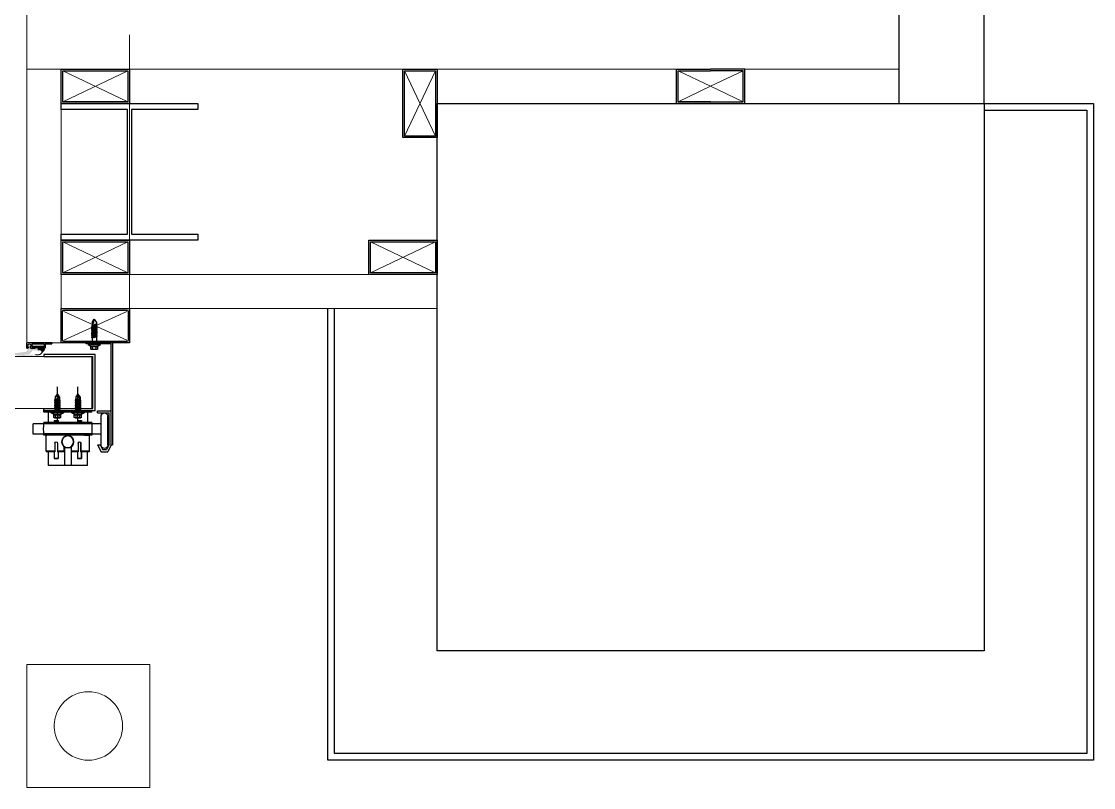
# Model space of a CAD drawing. Header units: millimetres. Extents: x 8456 to 190005487, y 619 to 455456909.
# Drawn here: x 209829.3 to 210070.8, y 158299.9 to 158472.3 of the extents above; entities that cross this region are included whole.
import ezdxf

# ---------------------------------------------------------------- set-up
doc = ezdxf.new("R2010")
doc.units = ezdxf.units.MM
doc.header["$LTSCALE"] = 400
doc.header["$MEASUREMENT"] = 0
for name, pattern in [('지하2층평면도$0$XR-평면도$0$CEN', [62, 60, -1, 0, -1]), ('지하2층평면도$0$XR-평면도$0$HID', [2, 1.1, -0.9]), ('지하2층평면도$0$XR-평면도$0$HIDDEN', [0.375, 0.25, -0.125])]:
    doc.linetypes.add(name, pattern=pattern)
doc.layers.get('0').update_dxf_attribs({"linetype": 'CONTINUOUS'})
for name, color, linetype in [('COL', 2, 'CONTINUOUS'), ('석고보드', 4, 'CONTINUOUS'), ('저온단열', 160, 'CONTINUOUS'), ('판넬', 4, 'CONTINUOUS')]:
    doc.layers.add(name, color=color, linetype=linetype)
for name, color, linetype, lineweight in [('지하2층평면도$0$0DOOR', 4, 'CONTINUOUS', 25), ('지하2층평면도$0$0FURN1', 8, '지하2층평면도$0$XR-평면도$0$HID', 18), ('지하2층평면도$0$0LINE', 1, '지하2층평면도$0$XR-평면도$0$CEN', 15), ('지하2층평면도$0$0OPEN', 1, '지하2층평면도$0$XR-평면도$0$HID', 15), ('지하2층평면도$0$0PANL', 6, 'CONTINUOUS', 20), ('지하2층평면도$0$0STL', 3, 'CONTINUOUS', 25)]:
    doc.layers.add(name, color=color, linetype=linetype, lineweight=lineweight)

# ---------------------------------------------------------------- blocks, each defined once
blk = doc.blocks.new('지하2층평면도$0$XR-평면도$0$$0$A$C3B9B04BD')
at = {"layer": '지하2층평면도$0$0OPEN', "color": 8}
for p, q in [((47.7001354182139, -47.70029965322463), (2.300135418074205, 47.69970034714788)), ((47.7001354182139, 47.69970034714788), (2.300135418074205, -47.70029965322463))]:
    blk.add_line(p, q, dxfattribs=at)
at = {"layer": '지하2층평면도$0$0STL', "color": 8}
for points in [[(0.0001354180276394, -50.00029965303839), (50.00013541802764, -50.00029965303839), (50.00013541802764, 49.99970034696161), (0.0001354180276394, 49.99970034696161)], [(2.300135418074205, -47.70029965322463), (47.7001354182139, -47.70029965322463), (47.7001354182139, 47.69970034714788), (2.300135418074205, 47.69970034714788)]]:
    blk.add_lwpolyline(points, close=True, dxfattribs=at)
blk = doc.blocks.new('지하2층평면도$0$XR-평면도$0$COLDSEAL')
at = {"layer": '지하2층평면도$0$0DOOR'}
for points in [[(33005188.56201524, -18005057.98407669), (33005172.61609245, -18005057.98407669), (33005172.61609245, -18005059.65874009), (33005177.26555991, -18005059.65874009), (33005177.26555991, -18005062.15874009), (33005184.59796637, -18005062.15874009), (33005184.59796637, -18005059.65874009), (33005188.56201524, -18005059.65874009)], [(33005170.59796636, -18005063.92632336, 0.1973989900439859), (33005171.46432582, -18005066.03525153), (33005176.58904067, -18005071.2200176, 0.18871048504162), (33005178.58726319, -18005072.10803152), (33005184.76863688, -18005072.38733934), (33005184.83042865, -18005071.01982291), (33005179.31049269, -18005070.68959318, -0.1887104850488804), (33005177.32544679, -18005069.77250284), (33005175.95840041, -18005068.34844353, -0.6158181507841487), (33005177.56607132, -18005065.15874009), (33005181.36585476, -18005065.15874009), (33005181.36585476, -18005062.15874009), (33005176.59796637, -18005062.15874009), (33005170.59796636, -18005062.15874009)], [(33005211.74547031, -18005072.63001315), (33005179.31049269, -18005070.68959318, -0.1834296046542663), (33005177.36831154, -18005069.81625242, 0.1834296046567119), (33005179.31049269, -18005070.68959318), (33005184.83042865, -18005071.01982291), (33005184.76863688, -18005072.38733934), (33005211.57840074, -18005073.59874915, 0.9844062709733056), (33005211.74435977, -18005072.6298036, -0.0005747496872994)], [(33005181.36585476, -18005065.15874009), (33005181.36585476, -18005062.15874009), (33005184.59796637, -18005062.15874009), (33005190.59796636, -18005062.15874009), (33005193.18075691, -18005065.90275074, 0.2217976172157509), (33005198.28667285, -18005068.89706347), (33005226.13004923, -18005071.51816056, -0.8905188936038818), (33005226.02015, -18005072.46379541, -0.0902165496781028), (33005225.85138774, -18005072.43309414), (33005197.94854051, -18005071.50239923, -0.221797617215821), (33005190.40901439, -18005067.67380012), (33005188.82703538, -18005065.65384183, 0.2664317490208001), (33005187.96385651, -18005065.15874009)]]:
    blk.add_hatch(color=8, dxfattribs=at).paths.add_polyline_path(points)
h = blk.add_hatch(color=8, dxfattribs=at)
edge = h.paths.add_edge_path()
edge.add_line((33005235.44646134, -18005071.6433063), (33005235.2895387, -18005073.24712178))
edge.add_line((33005235.28953869, -18005073.24712178), (33005197.13824443, -18005068.92229123))
edge.add_arc((33005197.250883, -18005067.9286552), 1, 226.9146507920779, 263.5325597314001, ccw=False)
edge.add_line((33005196.56779596, -18005068.65899217), (33005193.76310799, -18005066.03575645))
edge.add_arc((33005194.44619503, -18005065.30541949), 1, 190.8667002348067, 226.9146506787615, ccw=False)
edge.add_line((33005193.46412658, -18005065.49394419), (33005192.37041232, -18005059.79653567))
edge.add_arc((33005191.38834388, -18005059.98506038), 1, 10.8667003770685, 49.21638255072638)
edge.add_arc((33005193.34795627, -18005057.7135148), 2, 311.4859121967348, 229.2163827009161, ccw=False)
edge.add_line((33005194.67282803, -18005059.21175204), (33005194.92849108, -18005061.38267241))
edge.add_line((33005194.92849108, -18005061.38267241), (33005196.01231755, -18005064.77534471))
edge.add_arc((33005196.96489062, -18005064.47103476), 1, 197.7166533970185, 223.7852291113293)
edge.add_line((33005196.24295198, -18005065.16299184), (33005198.02671857, -18005067.02404661))
edge.add_arc((33005198.74865722, -18005066.33208953), 1, 223.7852290067356, 263.3102255055136)
edge.add_line((33005198.63216372, -18005067.32528098), (33005235.44646134, -18005071.6433063))
at = {"layer": '지하2층평면도$0$0DOOR', "color": 8}
for p, q in [((33005160.37758246, -18005054.0796131), (33005196.87758264, -18005054.07961311)), ((33005160.37758246, -18005054.0796131), (33005160.37758246, -18005055.57961313)), ((33005170.37758247, -18005055.57961314), (33005160.37758246, -18005055.57961314)), ((33005170.37758247, -18005055.57961314), (33005170.37758247, -18005061.57961326)), ((33005189.87758251, -18005055.57961314), (33005171.87758251, -18005055.57961314)), ((33005171.87758251, -18005055.57961314), (33005171.87758251, -18005060.57961323)), ((33005176.8775826, -18005060.57961323), (33005171.87758251, -18005060.57961323)), ((33005174.93394134, -18005054.07961311), (33005196.87758264, -18005054.07961311)), ((33005176.8775826, -18005062.07961326), (33005176.8775826, -18005060.57961323)), ((33005184.87758239, -18005062.07961326), (33005184.87758239, -18005060.57961323)), ((33005189.87758251, -18005060.57961323), (33005184.87758239, -18005060.57961323)), ((33005189.87758251, -18005055.57961314), (33005189.87758251, -18005060.57961323)), ((33005189.87758251, -18005055.57961314), (33005189.87758251, -18005060.57961323)), ((33005191.77758254, -18005062.07961326), (33005191.77758254, -18005059.36320826)), ((33005194.8775826, -18005060.48225764), (33005194.8775826, -18005059.36320826)), ((33005194.8775826, -18005060.48225764), (33005194.8775826, -18005059.36320826)), ((33005195.2775826, -18005060.48225764), (33005194.8775826, -18005060.48225764)), ((33005195.2775826, -18005060.48225764), (33005194.8775826, -18005060.48225764)), ((33005195.2775826, -18005060.48225764), (33005195.2775826, -18005061.57961326)), ((33005196.87758264, -18005062.07961326), (33005196.87758264, -18005054.07961311)), ((33005176.8775826, -18005062.07961326), (33005170.87758247, -18005062.07961326)), ((33005191.77758254, -18005062.07961326), (33005184.87758239, -18005062.07961326)), ((33005196.87758264, -18005062.07961326), (33005195.77758262, -18005062.07961326))]:
    blk.add_line(p, q, dxfattribs=at)
for centre, radius, start, end in [((33005170.87758247, -18005061.57961326), 0.5000000100000002, 180, 270), ((33005193.32758256, -18005057.73225759), 2.250000045000001, 313.5422193150548, 226.4577806849452), ((33005195.77758261, -18005061.57961326), 0.5000000100000002, 180, 270), ((33005195.77758261, -18005061.57961326), 0.5000000100000002, 180, 270)]:
    blk.add_arc(centre, radius, start, end, dxfattribs=at)
blk = doc.blocks.new('지하2층평면도$0$XR-평면도$0$OHD-2(평)')
at = {"layer": '지하2층평면도$0$0DOOR', "color": 8}
for p, q in [((-202.6500000166707, 26.17382368445396), (-194.3500000122003, 22.756397806108)), ((-202.6500000166707, 26.17382368445396), (-194.3500000122003, 22.756397806108)), ((-202.6500000166707, 24.34082368016243), (-194.3500000122003, 20.92339780926705)), ((-202.6500000166707, 24.34082368016243), (-194.3500000122003, 20.92339780926705)), ((-202.6500000166707, 22.50782368332147), (-194.3500000122003, 19.09039780497551)), ((-202.6500000166707, 22.50782368332147), (-194.3500000122003, 19.09039780497551)), ((-202.6500000166707, 20.67482368648052), (-194.3500000122003, 17.25739780813455)), ((-202.6500000166707, 20.67482368648052), (-194.3500000122003, 17.25739780813455)), ((-202.6500000166707, 18.84182368218899), (-194.3500000122003, 15.42439780384302)), ((-202.6500000166707, 18.84182368218899), (-194.3500000122003, 15.42439780384302)), ((-202.6500000166707, 17.00882368534803), (-194.3500000122003, 13.59139780700207)), ((-202.6500000166707, 17.00882368534803), (-194.3500000122003, 13.59139780700207)), ((-201.6500000166707, 29.6459441408515), (-201.6500000166707, 26.17382368445396)), ((-201.6500000166707, 25.36972347646952), (-201.6500000166707, 24.34082368016243)), ((-201.6500000166707, 23.53672347962856), (-201.6500000166707, 22.50782368332147)), ((-201.6500000166707, 21.70372347533703), (-201.6500000166707, 20.67482368648052)), ((-201.6500000166707, 19.87072347849607), (-201.6500000166707, 18.84182368218899)), ((-201.6500000166707, 18.03772347420454), (-201.6500000166707, 17.00882368534803)), ((-201.6500000166707, 16.20472347736358), (-201.6500000166707, 15.1758236810565)), ((-197.3581659975461, 25.82797422260046), (-194.3500000122003, 24.58939780294895)), ((-197.3581659975461, 25.82797422260046), (-194.3500000122003, 24.58939780294895)), ((-195.3500000122003, 29.6459441408515), (-195.3500000122003, 25.3934980109334)), ((-195.3500000122003, 24.58939780294895), (-195.3500000122003, 23.56049801409245)), ((-195.3500000122003, 22.756397806108), (-195.3500000122003, 21.72749800980091)), ((-195.3500000122003, 20.92339780926705), (-195.3500000122003, 19.89449801295996)), ((-195.3500000122003, 19.09039780497551), (-195.3500000122003, 18.061498016119)), ((-195.3500000122003, 17.25739780813455), (-195.3500000122003, 16.22849801182747)), ((-202.6500000166707, 15.1758236810565), (-194.3500000122003, 11.75839780271053)), ((-202.6500000166707, 15.1758236810565), (-194.3500000122003, 11.75839780271053)), ((-202.6500000166707, 13.34282368421554), (-194.3500000122003, 9.925397805869581)), ((-202.6500000166707, 13.34282368421554), (-194.3500000122003, 9.925397805869581)), ((-202.6500000166707, 11.50982367992401), (-194.3500000122003, 8.092397809028625)), ((-202.6500000166707, 11.50982367992401), (-194.3500000122003, 8.092397809028625)), ((-202.6500000166707, 9.676823683083056), (-196.7453986736946, 7.276944138109683)), ((-201.6500000166707, 14.37172348052263), (-201.6500000166707, 13.34282368421554)), ((-201.6500000166707, 12.5387234762311), (-201.6500000166707, 11.50982367992401)), ((-201.6500000166707, 10.70572347939014), (-201.6500000166707, 9.676823683083056)), ((-201.6500000166707, 8.87272347509861), (-201.6500000185333, -0.0008111465722322)), ((-195.3500000122003, 15.42439780384302), (-195.3500000122003, 14.39549801498651)), ((-195.3500000122003, 13.59139780700207), (-195.3500000122003, 12.56249801069498)), ((-195.3500000122003, 11.75839780271053), (-195.3500000122003, 10.72949801385402)), ((-195.3500000122003, 9.925397805869581), (-195.3500000122003, 8.896498009562492)), ((-195.3500000122003, 8.092397809028625), (-195.3500000122003, -0.0008111465722322)), ((-203.7500000107102, -5.40081114321947), (-193.2500000107102, -5.40081114321947)), ((-203.7500000107102, -9.100811146199703), (-203.7500000107102, -5.40081114321947)), ((-202.5703194099478, -9.600811146199703), (-194.4296806189231, -9.600811146199703)), ((-201.2135462793521, -9.100811146199703), (-201.2135462793521, -5.40081114321947)), ((-195.7864537495188, -9.100811146199703), (-195.7864537495188, -5.40081114321947)), ((-193.2500000107102, -9.100811146199703), (-193.2500000107102, -5.40081114321947)), ((-195.3999999994412, -96.00081116519868), (-195.3999999994412, -20.00081119500101)), ((-174.549829733558, -114.5008111651987), (-174.549829733558, -64.14789650402963)), ((-144.549829733558, -114.5008111651987), (-144.549829733558, -64.14789650402963)), ((-170.3998297350481, -82.60393162630498), (-178.6998297357931, -86.02135749720037)), ((-170.3998297350481, -82.60393162630498), (-178.6998297357931, -86.02135749720037)), ((-175.6916637504473, -82.94978108070791), (-178.6998297357931, -84.18835750035942)), ((-175.6916637504473, -82.94978108070791), (-178.6998297357931, -84.18835750035942)), ((-170.3998297350481, -84.43693162314594), (-178.6998297357931, -87.8543575014919)), ((-170.3998297350481, -84.43693162314594), (-178.6998297357931, -87.8543575014919)), ((-170.3998297350481, -86.26993162743747), (-178.6998297357931, -89.68735749833284)), ((-170.3998297350481, -86.26993162743747), (-178.6998297357931, -89.68735749833284)), ((-170.3998297350481, -88.10293162427843), (-178.6998297357931, -91.52035750262439)), ((-170.3998297350481, -88.10293162427843), (-178.6998297357931, -91.52035750262439)), ((-170.3998297350481, -89.93593162111937), (-178.6998297357931, -93.35335749946535)), ((-170.3998297350481, -89.93593162111937), (-178.6998297357931, -93.35335749946535)), ((-170.3998297350481, -91.76893162541091), (-178.6998297357931, -95.18635750375687)), ((-170.3998297350481, -91.76893162541091), (-178.6998297357931, -95.18635750375687)), ((-170.3998297350481, -93.60193162411451), (-178.6998297357931, -97.01935750059783)), ((-170.3998297350481, -93.60193162411451), (-178.6998297357931, -97.01935750059783)), ((-177.6998297357931, -79.13181116990745), (-177.6998297357931, -83.38425729237497)), ((-177.6998297357931, -84.18835750035942), (-177.6998297357931, -85.2172572966665)), ((-177.6998297357931, -86.02135749720037), (-177.6998297357931, -87.05025729350746)), ((-177.6998297357931, -87.8543575014919), (-177.6998297357931, -88.88325729779898)), ((-177.6998297357931, -89.68735749833284), (-177.6998297357931, -90.71625729463993)), ((-177.6998297357931, -91.52035750262439), (-177.6998297357931, -92.54925729148087)), ((-177.6998297357931, -93.35335749946535), (-177.6998297357931, -94.38225729577243)), ((-171.3998297350481, -79.13181116990745), (-171.3998297350481, -82.60393162630498)), ((-171.3998297350481, -83.40803182683885), (-171.3998297350481, -84.43693162314594)), ((-171.3998297350481, -85.24103183113039), (-171.3998297350481, -86.26993162743747)), ((-171.3998297350481, -87.07403182797134), (-171.3998297350481, -88.10293162427843)), ((-171.3998297350481, -88.90703183226287), (-171.3998297350481, -89.93593162111937)), ((-171.3998297350481, -90.74003182910386), (-171.3998297350481, -91.76893162541091)), ((-171.3998297350481, -92.57303183339536), (-171.3998297350481, -93.60193162411451)), ((-140.3998297350481, -82.60393162630498), (-148.6998297357931, -86.02135749720037)), ((-140.3998297350481, -82.60393162630498), (-148.6998297357931, -86.02135749720037)), ((-145.6916637504473, -82.94978108070791), (-148.6998297357931, -84.18835750035942)), ((-145.6916637504473, -82.94978108070791), (-148.6998297357931, -84.18835750035942)), ((-140.3998297350481, -84.43693162314594), (-148.6998297357931, -87.8543575014919)), ((-140.3998297350481, -84.43693162314594), (-148.6998297357931, -87.8543575014919)), ((-140.3998297350481, -86.26993162743747), (-148.6998297357931, -89.68735749833284)), ((-140.3998297350481, -86.26993162743747), (-148.6998297357931, -89.68735749833284)), ((-140.3998297350481, -88.10293162427843), (-148.6998297357931, -91.52035750262439)), ((-140.3998297350481, -88.10293162427843), (-148.6998297357931, -91.52035750262439)), ((-140.3998297350481, -89.93593162111937), (-148.6998297357931, -93.35335749946535)), ((-140.3998297350481, -89.93593162111937), (-148.6998297357931, -93.35335749946535)), ((-140.3998297350481, -91.76893162541091), (-148.6998297357931, -95.18635750375687)), ((-140.3998297350481, -91.76893162541091), (-148.6998297357931, -95.18635750375687)), ((-140.3998297350481, -93.60193162411451), (-148.6998297357931, -97.01935750059783)), ((-140.3998297350481, -93.60193162411451), (-148.6998297357931, -97.01935750059783)), ((-147.6998297357932, -79.13181116990745), (-147.6998297357932, -83.38425729237497)), ((-147.6998297357932, -84.18835750035942), (-147.6998297357932, -85.2172572966665)), ((-147.6998297357932, -86.02135749720037), (-147.6998297357932, -87.05025729350746)), ((-147.6998297357932, -87.8543575014919), (-147.6998297357932, -88.88325729779898)), ((-147.6998297357932, -89.68735749833284), (-147.6998297357932, -90.71625729463993)), ((-147.6998297357932, -91.52035750262439), (-147.6998297357932, -92.54925729148087)), ((-147.6998297357932, -93.35335749946535), (-147.6998297357932, -94.38225729577243)), ((-141.3998297350481, -79.13181116990745), (-141.3998297350481, -82.60393162630498)), ((-141.3998297350481, -83.40803182683885), (-141.3998297350481, -84.43693162314594)), ((-141.3998297350481, -85.24103183113039), (-141.3998297350481, -86.26993162743747)), ((-141.3998297350481, -87.07403182797134), (-141.3998297350481, -88.10293162427843)), ((-141.3998297350481, -88.90703183226287), (-141.3998297350481, -89.93593162111937)), ((-141.3998297350481, -90.74003182910386), (-141.3998297350481, -91.76893162541091)), ((-141.3998297350481, -92.57303183339536), (-141.3998297350481, -93.60193162411451)), ((-218.3999999994412, -149.2008111681789), (-218.3999999994412, -107.5008111651987)), ((-208.3999999994412, -149.2008111681789), (-208.3999999994412, -107.5008111651987)), ((-194.7498297328129, -99.20081116817892), (-124.7498297328129, -99.20081117004156)), ((-194.7498297328129, -101.5008111651987), (-194.7498297328129, -99.20081116817892)), ((-194.7498297328129, -101.5008111651987), (-124.7498297328129, -101.5008111670613)), ((-188.4998297328129, -101.5008111651987), (-188.4998297328129, -116.5008111651987)), ((-179.799829733558, -109.0008111651987), (-179.799829733558, -105.300811169669)), ((-169.299829733558, -105.300811169669), (-179.799829733558, -105.300811169669)), ((-170.3998297350481, -95.4349316265434), (-178.6998297357931, -98.85235749930143)), ((-170.3998297350481, -95.4349316265434), (-178.6998297357931, -98.85235749930143)), ((-170.3998297350481, -97.26793162338436), (-178.6998297357931, -100.6853575017303)), ((-170.3998297350481, -97.26793162338436), (-178.6998297357931, -100.6853575017303)), ((-170.4795103343203, -109.5008111651987), (-178.6201491327956, -109.5008111651987)), ((-177.6998297357931, -95.18635750375687), (-177.6998297357931, -96.21525729261342)), ((-177.6998297357931, -97.01935750059783), (-177.6998297357931, -98.04825729690492)), ((-177.6998297357931, -98.85235749930143), (-177.6998297357931, -99.88125729374588)), ((-177.6998297357931, -100.6853575017303), (-177.6998297357931, -101.5008111651987)), ((-177.2633759984746, -109.0008111651987), (-177.2633759984746, -105.300811169669)), ((-170.3998297350481, -99.10093162767588), (-176.3044310742989, -101.5008111651987)), ((-171.8362834686413, -109.0008111651987), (-171.8362834686413, -105.300811169669)), ((-171.3998297350481, -94.40603183023632), (-171.3998297350481, -95.4349316265434)), ((-171.3998297350481, -96.23903182707727), (-171.3998297350481, -97.26793162338436)), ((-171.3998297350481, -98.07203183136879), (-171.3998297350481, -99.10093162767588)), ((-171.3998297350481, -99.90503182820976), (-171.3998297350481, -101.5008111651987)), ((-169.299829733558, -109.0008111651987), (-169.299829733558, -105.300811169669)), ((-149.799829733558, -109.0008111651987), (-149.799829733558, -105.300811169669)), ((-139.299829733558, -105.300811169669), (-149.799829733558, -105.300811169669)), ((-140.3998297350481, -95.4349316265434), (-148.6998297357931, -98.85235749930143)), ((-140.3998297350481, -95.4349316265434), (-148.6998297357931, -98.85235749930143)), ((-140.3998297350481, -97.26793162338436), (-148.6998297357931, -100.6853575017303)), ((-140.3998297350481, -97.26793162338436), (-148.6998297357931, -100.6853575017303)), ((-140.4795103343204, -109.5008111651987), (-148.6201491327956, -109.5008111651987)), ((-147.6998297357932, -95.18635750375687), (-147.6998297357932, -96.21525729261342)), ((-147.6998297357932, -97.01935750059783), (-147.6998297357932, -98.04825729690492)), ((-147.6998297357932, -98.85235749930143), (-147.6998297357932, -99.88125729374588)), ((-147.6998297357932, -100.6853575017303), (-147.6998297357932, -101.5008111651987)), ((-147.2633759984746, -109.0008111651987), (-147.2633759984746, -105.300811169669)), ((-140.3998297350481, -99.10093162767588), (-146.3044310742989, -101.5008111651987)), ((-141.8362834686413, -109.0008111651987), (-141.8362834686413, -105.300811169669)), ((-141.3998297350481, -94.40603183023632), (-141.3998297350481, -95.4349316265434)), ((-141.3998297350481, -96.23903182707727), (-141.3998297350481, -97.26793162338436)), ((-141.3998297350481, -98.07203183136879), (-141.3998297350481, -99.10093162767588)), ((-141.3998297350481, -99.90503182820976), (-141.3998297350481, -101.5008111651987)), ((-139.299829733558, -109.0008111651987), (-139.299829733558, -105.300811169669)), ((-130.9998297328129, -101.5008111670613), (-130.9998297328129, -116.5008111670613)), ((-124.7498297328129, -101.5008111670613), (-124.7498297328129, -99.20081117004156)), ((-208.3999999994412, -118.5008111651987), (-194.8725123200565, -118.5008111651987)), ((-194.7498297328129, -116.5008111651987), (-124.7498297328129, -116.5008111670613)), ((-124.6271471455693, -118.5008111670613), (-109.0881137447431, -118.5008111670613)), ((-109.0881137447431, -133.5008111670613), (-109.0881137447431, -118.5008111670613)), ((-208.3999999994412, -133.5008111651987), (-194.844639738556, -133.5008111651987)), ((-194.7498297328129, -135.0008111651987), (-124.7498297328129, -135.0008111670613)), ((-191.4998297328129, -158.5008111651987), (-191.4998297328129, -136.4142181277275)), ((-184.0789692969993, -135.0008111651987), (-190.7433927813545, -135.4443330597132)), ((-188.4998297328129, -135.1184046715498), (-188.4998297328129, -135.0008111651987)), ((-135.4206901723519, -135.0008111670613), (-128.7562666879967, -135.4443330597132)), ((-130.9998297328129, -135.1184046715498), (-130.9998297328129, -135.0008111670613)), ((-127.9998297328129, -158.5008111670613), (-127.9998297328129, -136.4142181277275)), ((-124.6550197270699, -133.5008111670613), (-109.0881137447431, -133.5008111670613)), ((-178.7498297328129, -146.5008111651987), (-178.7498297328129, -159.5008111651987)), ((-178.549829733558, -146.5008111651987), (-178.549829733558, -159.5008111651987)), ((-174.9498297357932, -146.5008111651987), (-174.9498297357932, -159.5008111651987)), ((-174.7498297328129, -146.5008111651987), (-174.7498297328129, -159.5008111651987)), ((-165.2498297328129, -159.5008111651987), (-165.2498297328129, -151.6247145887464)), ((-164.7498297328129, -151.9841259401291), (-164.7498297328129, -178.2008111681789)), ((-154.7498297328129, -151.9841259401291), (-154.7498297328129, -178.2008111681789)), ((-154.2498297328129, -159.5008111670613), (-154.2498297328129, -151.6247145887464)), ((-144.7498297328129, -146.5008111670613), (-144.7498297328129, -159.5008111670613)), ((-144.549829733558, -146.5008111670613), (-144.549829733558, -159.5008111670613)), ((-140.9498297357932, -146.5008111670613), (-140.9498297357932, -159.5008111670613)), ((-140.7498297328129, -146.5008111670613), (-140.7498297328129, -159.5008111670613)), ((-191.4998297328129, -158.5008111651987), (-178.549829733558, -158.5008111651987)), ((-191.4998297328129, -158.5008111651987), (-191.0296497913077, -159.5008111651987)), ((-191.0296497913077, -159.5008111651987), (-178.549829733558, -159.5008111651987)), ((-188.4998297328129, -179.2008111681789), (-188.4998297328129, -159.5008111651987)), ((-174.9498297357932, -158.5008111651987), (-165.2498297328129, -158.5008111651987)), ((-174.9498297357932, -159.5008111651987), (-165.2498297328129, -159.5008111651987)), ((-154.2498297328129, -158.5008111670613), (-144.549829733558, -158.5008111670613)), ((-154.2498297328129, -159.5008111670613), (-144.549829733558, -159.5008111670613)), ((-140.9498297357932, -158.5008111670613), (-127.9998297328129, -158.5008111670613)), ((-140.9498297357932, -159.5008111670613), (-128.4700096780434, -159.5008111670613)), ((-130.9998297328129, -159.5008111670613), (-130.9998297328129, -179.2008111681789)), ((-127.9998297328129, -158.5008111670613), (-128.4700096780434, -159.5008111670613)), ((-188.4998297328129, -179.2008111681789), (-130.9998297328129, -179.2008111681789)), ((-163.7498297328129, -179.2008111681789), (-155.7498297328129, -179.2008111681789))]:
    blk.add_line(p, q, dxfattribs=at)
at = {"layer": '지하2층평면도$0$0DOOR', "color": 8, "lineweight": 0}
for p, q in [((2395.399999997579, -20.00081118382514), (-195.3999999994412, -20.00081119500101)), ((-195.3999999994412, -96.00081116519868), (2395.399999997579, -96.0008111819625))]:
    blk.add_line(p, q, dxfattribs=at)
at = {"layer": '지하2층평면도$0$0DOOR', "color": 8, "linetype": '지하2층평면도$0$XR-평면도$0$HIDDEN'}
for p, q in [((-194.8725123200565, -118.5008111651987), (-124.7498297328129, -118.5008111670613)), ((-194.844639738556, -133.5008111651987), (-124.6550197270699, -133.5008111670613))]:
    blk.add_line(p, q, dxfattribs=at)
at = {"layer": '지하2층평면도$0$0DOOR', "color": 8, "linetype": '지하2층평면도$0$XR-평면도$0$HID'}
for p, q in [((-194.7498297328129, -118.5008111651987), (-124.6271471455693, -118.5008111670613)), ((-173.7498297328129, -113.5008111651987), (-179.7498297328129, -113.5008111651987)), ((-179.7498297328129, -113.5008111651987), (-179.7498297328129, -116.5008111651987)), ((-173.9998297328129, -113.7508111651987), (-179.4998297328129, -113.7508111651987)), ((-179.4998297328129, -113.7508111651987), (-179.4998297328129, -116.5008111651987)), ((-173.9998297328129, -113.7508111651987), (-173.9998297328129, -116.5008111651987)), ((-173.7498297328129, -113.5008111651987), (-173.7498297328129, -116.5008111651987)), ((-139.7498297328129, -113.5008111651987), (-145.7498297328129, -113.5008111651987)), ((-145.7498297328129, -113.5008111651987), (-145.7498297328129, -116.5008111651987)), ((-139.9998297328129, -113.7508111651987), (-145.4998297328129, -113.7508111651987)), ((-145.4998297328129, -113.7508111651987), (-145.4998297328129, -116.5008111651987)), ((-139.9998297328129, -113.7508111651987), (-139.9998297328129, -116.5008111651987)), ((-139.7498297328129, -113.5008111651987), (-139.7498297328129, -116.5008111651987)), ((-194.7498297328129, -133.0008111651987), (-124.6271471455693, -133.0008111670613)), ((-179.7498297328129, -159.5008111651987), (-179.7498297328129, -169.2008111681789)), ((-173.7498297328129, -169.2008111681789), (-179.7498297328129, -169.2008111681789)), ((-179.4998297328129, -159.5008111651987), (-179.4998297328129, -168.9508111681789)), ((-179.4998297328129, -168.9508111681789), (-173.9998297328129, -168.9508111681789)), ((-173.9998297328129, -159.5008111651987), (-173.9998297328129, -168.9508111681789)), ((-173.7498297328129, -159.5008111651987), (-173.7498297328129, -169.2008111681789)), ((-145.7498297328129, -159.5008111670613), (-145.7498297328129, -169.2008111681789)), ((-139.7498297328129, -169.2008111681789), (-145.7498297328129, -169.2008111681789)), ((-145.4998297328129, -159.5008111670613), (-145.4998297328129, -168.9508111681789)), ((-145.4998297328129, -168.9508111681789), (-139.9998297328129, -168.9508111681789)), ((-139.9998297328129, -159.5008111670613), (-139.9998297328129, -168.9508111681789)), ((-139.7498297328129, -159.5008111670613), (-139.7498297328129, -169.2008111681789))]:
    blk.add_line(p, q, dxfattribs=at)
at = {"layer": '지하2층평면도$0$0DOOR', "color": 8}
for points in [[(-201.6500000166707, 27.60477358102799), (-197.3616975727491, 25.80025111883879), (-195.3500000122003, 26.9716078042984), (-197.7680656122975, 29.47261261940003), (-198.5000000107102, 34.44594413787127)], [(-195.3500000122003, 29.6459441408515), (-198.5000000107102, 34.44594413787127), (-201.6500000166707, 29.6459441408515)], [(-201.6500000166707, 26.5758737847209), (-202.6500000166707, 26.17382368445396), (-201.6500000166707, 26.97792389243841)], [(-201.6500000166707, 26.5758737847209), (-202.6500000166707, 26.17382368445396), (-201.6500000166707, 26.97792389243841)], [(-201.6500000166707, 24.74287378787995), (-202.6500000166707, 24.34082368016243), (-201.6500000166707, 25.14492388814688)], [(-201.6500000166707, 24.74287378787995), (-202.6500000166707, 24.34082368016243), (-201.6500000166707, 25.14492388814688)], [(-201.6500000166707, 22.90987378358841), (-202.6500000166707, 22.50782368332147), (-201.6500000166707, 23.31192389130592)], [(-201.6500000166707, 22.90987378358841), (-202.6500000166707, 22.50782368332147), (-201.6500000166707, 23.31192389130592)], [(-201.6500000166707, 21.07687378674746), (-202.6500000166707, 20.67482368648052), (-201.6500000166707, 21.47892388701439)], [(-201.6500000166707, 21.07687378674746), (-202.6500000166707, 20.67482368648052), (-201.6500000166707, 21.47892388701439)], [(-201.6500000166707, 19.2438737899065), (-202.6500000166707, 18.84182368218899), (-201.6500000166707, 19.64592389017343)], [(-201.6500000166707, 19.2438737899065), (-202.6500000166707, 18.84182368218899), (-201.6500000166707, 19.64592389017343)], [(-201.6500000166707, 17.41087378561497), (-202.6500000166707, 17.00882368534803), (-201.6500000166707, 17.8129238858819)], [(-201.6500000166707, 17.41087378561497), (-202.6500000166707, 17.00882368534803), (-201.6500000166707, 17.8129238858819)], [(-201.6500000166707, 15.57787378877401), (-202.6500000166707, 15.1758236810565), (-201.6500000166707, 15.97992388904095)], [(-201.6500000166707, 15.57787378877401), (-202.6500000166707, 15.1758236810565), (-201.6500000166707, 15.97992388904095)], [(-195.3500000122003, 24.18734770268202), (-194.3500000122003, 24.58939780294895), (-195.3500000122003, 23.78529760241509)], [(-195.3500000122003, 22.35434770584106), (-194.3500000122003, 22.756397806108), (-195.3500000122003, 21.95229759812355)], [(-195.3500000122003, 20.52134770154953), (-194.3500000122003, 20.92339780926705), (-195.3500000122003, 20.1192976012826)], [(-195.3500000122003, 18.68834770470857), (-194.3500000122003, 19.09039780497551), (-195.3500000122003, 18.28629759699106)], [(-195.3500000122003, 16.85534770041704), (-194.3500000122003, 17.25739780813455), (-195.3500000122003, 16.45329760015011)], [(-201.6500000166707, 13.74487378448248), (-202.6500000166707, 13.34282368421554), (-201.6500000166707, 14.14692389219999)], [(-201.6500000166707, 13.74487378448248), (-202.6500000166707, 13.34282368421554), (-201.6500000166707, 14.14692389219999)], [(-201.6500000166707, 11.91187378764152), (-202.6500000166707, 11.50982367992401), (-201.6500000166707, 12.31392388790846)], [(-201.6500000166707, 11.91187378764152), (-202.6500000166707, 11.50982367992401), (-201.6500000166707, 12.31392388790846)], [(-201.6500000166707, 10.07887378334999), (-202.6500000166707, 9.676823683083056), (-201.6500000166707, 10.4809238910675)], [(-195.8645591544918, 7.276944138109683), (-201.6500000166707, 9.676823683083056), (-202.6500000166707, 9.676823683083056), (-201.6500000166707, 8.87272347509861), (-197.8030206891708, 7.276944138109683)], [(-195.3500000122003, 15.02234770357609), (-194.3500000122003, 15.42439780384302), (-195.3500000122003, 14.62029760330915)], [(-195.3500000122003, 13.18934770673513), (-194.3500000122003, 13.59139780700207), (-195.3500000122003, 12.78729759901762)], [(-195.3500000122003, 11.3563477024436), (-194.3500000122003, 11.75839780271053), (-195.3500000122003, 10.95429760217666)], [(-195.3500000122003, 9.523347705602644), (-194.3500000122003, 9.925397805869581), (-195.3500000122003, 9.121297597885134)], [(-195.3500000122003, 7.690347701311111), (-194.3500000122003, 8.092397809028625), (-195.3500000122003, 7.288297601044178)], [(-177.6998297357931, -79.13181116990745), (-174.549829733558, -74.3318111654371), (-171.3998297350481, -79.13181116990745)], [(-171.3998297350481, -81.1729817315936), (-175.6881321752444, -82.97750418446957), (-177.6998297357931, -81.80614750087261), (-175.2817641319707, -79.30514269135892), (-174.549829733558, -74.3318111654371)], [(-147.6998297357932, -79.13181116990745), (-144.549829733558, -74.3318111654371), (-141.3998297350481, -79.13181116990745)], [(-141.3998297350481, -81.1729817315936), (-145.6881321752444, -82.97750418446957), (-147.6998297357932, -81.80614750087261), (-145.2817641319707, -79.30514269135892), (-144.549829733558, -74.3318111654371)], [(-177.6998297357931, -84.59040760062635), (-178.6998297357931, -84.18835750035942), (-177.6998297357931, -84.99245770834386)], [(-177.6998297357931, -86.42340760491788), (-178.6998297357931, -86.02135749720037), (-177.6998297357931, -86.8254577051848)], [(-177.6998297357931, -88.25640760175884), (-178.6998297357931, -87.8543575014919), (-177.6998297357931, -88.65845770947634)], [(-177.6998297357931, -90.08940760605036), (-178.6998297357931, -89.68735749833284), (-177.6998297357931, -90.49145770631729)], [(-177.6998297357931, -91.92240760289131), (-178.6998297357931, -91.52035750262439), (-177.6998297357931, -92.32445771060884)], [(-177.6998297357931, -93.75540760718285), (-178.6998297357931, -93.35335749946535), (-177.6998297357931, -94.1574577074498)], [(-171.3998297350481, -82.20188151858748), (-170.3998297350481, -82.60393162630498), (-171.3998297350481, -81.79983141832054)], [(-171.3998297350481, -82.20188151858748), (-170.3998297350481, -82.60393162630498), (-171.3998297350481, -81.79983141832054)], [(-171.3998297350481, -84.034881522879), (-170.3998297350481, -84.43693162314594), (-171.3998297350481, -83.63283141516149)], [(-171.3998297350481, -84.034881522879), (-170.3998297350481, -84.43693162314594), (-171.3998297350481, -83.63283141516149)], [(-171.3998297350481, -85.86788151971996), (-170.3998297350481, -86.26993162743747), (-171.3998297350481, -85.46583141945302)], [(-171.3998297350481, -85.86788151971996), (-170.3998297350481, -86.26993162743747), (-171.3998297350481, -85.46583141945302)], [(-171.3998297350481, -87.70088152401148), (-170.3998297350481, -88.10293162427843), (-171.3998297350481, -87.29883141629398)], [(-171.3998297350481, -87.70088152401148), (-170.3998297350481, -88.10293162427843), (-171.3998297350481, -87.29883141629398)], [(-171.3998297350481, -89.53388152085243), (-170.3998297350481, -89.93593162111937), (-171.3998297350481, -89.13183142058551)], [(-171.3998297350481, -89.53388152085243), (-170.3998297350481, -89.93593162111937), (-171.3998297350481, -89.13183142058551)], [(-171.3998297350481, -91.3668815176934), (-170.3998297350481, -91.76893162541091), (-171.3998297350481, -90.9648314174265)], [(-171.3998297350481, -91.3668815176934), (-170.3998297350481, -91.76893162541091), (-171.3998297350481, -90.9648314174265)], [(-171.3998297350481, -93.19988152198493), (-170.3998297350481, -93.60193162411451), (-171.3998297350481, -92.79783141613008)], [(-171.3998297350481, -93.19988152198493), (-170.3998297350481, -93.60193162411451), (-171.3998297350481, -92.79783141613008)], [(-147.6998297357932, -84.59040760062635), (-148.6998297357931, -84.18835750035942), (-147.6998297357932, -84.99245770834386)], [(-147.6998297357932, -86.42340760491788), (-148.6998297357931, -86.02135749720037), (-147.6998297357932, -86.8254577051848)], [(-147.6998297357932, -88.25640760175884), (-148.6998297357931, -87.8543575014919), (-147.6998297357932, -88.65845770947634)], [(-147.6998297357932, -90.08940760605036), (-148.6998297357931, -89.68735749833284), (-147.6998297357932, -90.49145770631729)], [(-147.6998297357932, -91.92240760289131), (-148.6998297357931, -91.52035750262439), (-147.6998297357932, -92.32445771060884)], [(-147.6998297357932, -93.75540760718285), (-148.6998297357931, -93.35335749946535), (-147.6998297357932, -94.1574577074498)], [(-141.3998297350481, -82.20188151858748), (-140.3998297350481, -82.60393162630498), (-141.3998297350481, -81.79983141832054)], [(-141.3998297350481, -82.20188151858748), (-140.3998297350481, -82.60393162630498), (-141.3998297350481, -81.79983141832054)], [(-141.3998297350481, -84.034881522879), (-140.3998297350481, -84.43693162314594), (-141.3998297350481, -83.63283141516149)], [(-141.3998297350481, -84.034881522879), (-140.3998297350481, -84.43693162314594), (-141.3998297350481, -83.63283141516149)], [(-141.3998297350481, -85.86788151971996), (-140.3998297350481, -86.26993162743747), (-141.3998297350481, -85.46583141945302)], [(-141.3998297350481, -85.86788151971996), (-140.3998297350481, -86.26993162743747), (-141.3998297350481, -85.46583141945302)], [(-141.3998297350481, -87.70088152401148), (-140.3998297350481, -88.10293162427843), (-141.3998297350481, -87.29883141629398)], [(-141.3998297350481, -87.70088152401148), (-140.3998297350481, -88.10293162427843), (-141.3998297350481, -87.29883141629398)], [(-141.3998297350481, -89.53388152085243), (-140.3998297350481, -89.93593162111937), (-141.3998297350481, -89.13183142058551)], [(-141.3998297350481, -89.53388152085243), (-140.3998297350481, -89.93593162111937), (-141.3998297350481, -89.13183142058551)], [(-141.3998297350481, -91.3668815176934), (-140.3998297350481, -91.76893162541091), (-141.3998297350481, -90.9648314174265)], [(-141.3998297350481, -91.3668815176934), (-140.3998297350481, -91.76893162541091), (-141.3998297350481, -90.9648314174265)], [(-141.3998297350481, -93.19988152198493), (-140.3998297350481, -93.60193162411451), (-141.3998297350481, -92.79783141613008)], [(-141.3998297350481, -93.19988152198493), (-140.3998297350481, -93.60193162411451), (-141.3998297350481, -92.79783141613008)], [(-177.6998297357931, -95.5884076040238), (-178.6998297357931, -95.18635750375687), (-177.6998297357931, -95.99045770429078)], [(-177.6998297357931, -97.42140760086477), (-178.6998297357931, -97.01935750059783), (-177.6998297357931, -97.82345770858228)], [(-177.6998297357931, -99.25440760701895), (-178.6998297357931, -98.85235749930143), (-177.6998297357931, -99.65645770542324)], [(-177.6998297357931, -101.0874076038599), (-178.6998297357931, -100.6853575017303), (-177.6998297357931, -101.4894577097148)], [(-177.1852705972269, -101.5008111651987), (-171.3998297350481, -99.10093162767588), (-170.3998297350481, -99.10093162767588), (-171.3998297350481, -99.90503182820976), (-175.2468090588227, -101.5008111651987)], [(-171.3998297350481, -95.03288151882587), (-170.3998297350481, -95.4349316265434), (-171.3998297350481, -94.63083141855896)], [(-171.3998297350481, -95.03288151882587), (-170.3998297350481, -95.4349316265434), (-171.3998297350481, -94.63083141855896)], [(-171.3998297350481, -96.86588152311742), (-170.3998297350481, -97.26793162338436), (-171.3998297350481, -96.46383141539991)], [(-171.3998297350481, -96.86588152311742), (-170.3998297350481, -97.26793162338436), (-171.3998297350481, -96.46383141539991)], [(-171.3998297350481, -98.69888151995836), (-170.3998297350481, -99.10093162767588), (-171.3998297350481, -98.29683141969143)], [(-147.6998297357932, -95.5884076040238), (-148.6998297357931, -95.18635750375687), (-147.6998297357932, -95.99045770429078)], [(-147.6998297357932, -97.42140760086477), (-148.6998297357931, -97.01935750059783), (-147.6998297357932, -97.82345770858228)], [(-147.6998297357932, -99.25440760701895), (-148.6998297357931, -98.85235749930143), (-147.6998297357932, -99.65645770542324)], [(-147.6998297357932, -101.0874076038599), (-148.6998297357931, -100.6853575017303), (-147.6998297357932, -101.4894577097148)], [(-147.1852705972269, -101.5008111651987), (-141.3998297350481, -99.10093162767588), (-140.3998297350481, -99.10093162767588), (-141.3998297350481, -99.90503182820976), (-145.2468090588227, -101.5008111651987)], [(-141.3998297350481, -95.03288151882587), (-140.3998297350481, -95.4349316265434), (-141.3998297350481, -94.63083141855896)], [(-141.3998297350481, -95.03288151882587), (-140.3998297350481, -95.4349316265434), (-141.3998297350481, -94.63083141855896)], [(-141.3998297350481, -96.86588152311742), (-140.3998297350481, -97.26793162338436), (-141.3998297350481, -96.46383141539991)], [(-141.3998297350481, -96.86588152311742), (-140.3998297350481, -97.26793162338436), (-141.3998297350481, -96.46383141539991)], [(-141.3998297350481, -98.69888151995836), (-140.3998297350481, -99.10093162767588), (-141.3998297350481, -98.29683141969143)]]:
    blk.add_lwpolyline(points, dxfattribs=at)
for points in [[(-194.3500000122003, 22.756397806108), (-195.3500000122003, 23.56049801409245), (-201.6500000166707, 26.17382368445396), (-202.6500000166707, 26.17382368445396), (-201.6500000166707, 25.36972347646952), (-195.3500000122003, 22.756397806108)], [(-194.3500000122003, 20.92339780926705), (-195.3500000122003, 21.72749800980091), (-201.6500000166707, 24.34082368016243), (-202.6500000166707, 24.34082368016243), (-201.6500000166707, 23.53672347962856), (-195.3500000122003, 20.92339780926705)], [(-194.3500000122003, 19.09039780497551), (-195.3500000122003, 19.89449801295996), (-201.6500000166707, 22.50782368332147), (-202.6500000166707, 22.50782368332147), (-201.6500000166707, 21.70372347533703), (-195.3500000122003, 19.09039780497551)], [(-194.3500000122003, 17.25739780813455), (-195.3500000122003, 18.061498016119), (-201.6500000166707, 20.67482368648052), (-202.6500000166707, 20.67482368648052), (-201.6500000166707, 19.87072347849607), (-195.3500000122003, 17.25739780813455)], [(-194.3500000122003, 15.42439780384302), (-195.3500000122003, 16.22849801182747), (-201.6500000166707, 18.84182368218899), (-202.6500000166707, 18.84182368218899), (-201.6500000166707, 18.03772347420454), (-195.3500000122003, 15.42439780384302)], [(-194.3500000122003, 13.59139780700207), (-195.3500000122003, 14.39549801498651), (-201.6500000166707, 17.00882368534803), (-202.6500000166707, 17.00882368534803), (-201.6500000166707, 16.20472347736358), (-195.3500000122003, 13.59139780700207)], [(-194.3500000122003, 24.58939780294895), (-195.3500000122003, 25.3934980109334), (-196.3581659975461, 25.82797422260046), (-197.3581659975461, 25.82797422260046), (-196.3581659975461, 25.02387401461601), (-195.3500000122003, 24.58939780294895)], [(-194.3500000122003, 11.75839780271053), (-195.3500000122003, 12.56249801069498), (-201.6500000166707, 15.1758236810565), (-202.6500000166707, 15.1758236810565), (-201.6500000166707, 14.37172348052263), (-195.3500000122003, 11.75839780271053)], [(-194.3500000122003, 9.925397805869581), (-195.3500000122003, 10.72949801385402), (-201.6500000166707, 13.34282368421554), (-202.6500000166707, 13.34282368421554), (-201.6500000166707, 12.5387234762311), (-195.3500000122003, 9.925397805869581)], [(-194.3500000122003, 8.092397809028625), (-195.3500000122003, 8.896498009562492), (-201.6500000166707, 11.50982367992401), (-202.6500000166707, 11.50982367992401), (-201.6500000166707, 10.70572347939014), (-195.3500000122003, 8.092397809028625)], [(-189.5000000107102, -2.40081114321947), (-207.5000000107102, -2.40081114321947), (-207.5000000107102, -1.600811146199703), (-189.5000000107102, -1.600811146199703)], [(-194.2000000136904, -5.40081114321947), (-202.8000000151806, -5.40081114321947), (-207.5000000107102, -2.40081114321947), (-189.5000000107102, -2.40081114321947)], [(-178.6998297357931, -86.02135749720037), (-177.6998297357931, -85.2172572966665), (-171.3998297350481, -82.60393162630498), (-170.3998297350481, -82.60393162630498), (-171.3998297350481, -83.40803182683885), (-177.6998297357931, -86.02135749720037)], [(-178.6998297357931, -84.18835750035942), (-177.6998297357931, -83.38425729237497), (-176.6916637504473, -82.94978108070791), (-175.6916637504473, -82.94978108070791), (-176.6916637504473, -83.75388129055499), (-177.6998297357931, -84.18835750035942)], [(-178.6998297357931, -87.8543575014919), (-177.6998297357931, -87.05025729350746), (-171.3998297350481, -84.43693162314594), (-170.3998297350481, -84.43693162314594), (-171.3998297350481, -85.24103183113039), (-177.6998297357931, -87.8543575014919)], [(-178.6998297357931, -89.68735749833284), (-177.6998297357931, -88.88325729779898), (-171.3998297350481, -86.26993162743747), (-170.3998297350481, -86.26993162743747), (-171.3998297350481, -87.07403182797134), (-177.6998297357931, -89.68735749833284)], [(-178.6998297357931, -91.52035750262439), (-177.6998297357931, -90.71625729463993), (-171.3998297350481, -88.10293162427843), (-170.3998297350481, -88.10293162427843), (-171.3998297350481, -88.90703183226287), (-177.6998297357931, -91.52035750262439)], [(-178.6998297357931, -93.35335749946535), (-177.6998297357931, -92.54925729148087), (-171.3998297350481, -89.93593162111937), (-170.3998297350481, -89.93593162111937), (-171.3998297350481, -90.74003182910386), (-177.6998297357931, -93.35335749946535)], [(-178.6998297357931, -95.18635750375687), (-177.6998297357931, -94.38225729577243), (-171.3998297350481, -91.76893162541091), (-170.3998297350481, -91.76893162541091), (-171.3998297350481, -92.57303183339536), (-177.6998297357931, -95.18635750375687)], [(-178.6998297357931, -97.01935750059783), (-177.6998297357931, -96.21525729261342), (-171.3998297350481, -93.60193162411451), (-170.3998297350481, -93.60193162411451), (-171.3998297350481, -94.40603183023632), (-177.6998297357931, -97.01935750059783)], [(-148.6998297357931, -86.02135749720037), (-147.6998297357932, -85.2172572966665), (-141.3998297350481, -82.60393162630498), (-140.3998297350481, -82.60393162630498), (-141.3998297350481, -83.40803182683885), (-147.6998297357932, -86.02135749720037)], [(-148.6998297357931, -84.18835750035942), (-147.6998297357932, -83.38425729237497), (-146.6916637504473, -82.94978108070791), (-145.6916637504473, -82.94978108070791), (-146.6916637504473, -83.75388129055499), (-147.6998297357932, -84.18835750035942)], [(-148.6998297357931, -87.8543575014919), (-147.6998297357932, -87.05025729350746), (-141.3998297350481, -84.43693162314594), (-140.3998297350481, -84.43693162314594), (-141.3998297350481, -85.24103183113039), (-147.6998297357932, -87.8543575014919)], [(-148.6998297357931, -89.68735749833284), (-147.6998297357932, -88.88325729779898), (-141.3998297350481, -86.26993162743747), (-140.3998297350481, -86.26993162743747), (-141.3998297350481, -87.07403182797134), (-147.6998297357932, -89.68735749833284)], [(-148.6998297357931, -91.52035750262439), (-147.6998297357932, -90.71625729463993), (-141.3998297350481, -88.10293162427843), (-140.3998297350481, -88.10293162427843), (-141.3998297350481, -88.90703183226287), (-147.6998297357932, -91.52035750262439)], [(-148.6998297357931, -93.35335749946535), (-147.6998297357932, -92.54925729148087), (-141.3998297350481, -89.93593162111937), (-140.3998297350481, -89.93593162111937), (-141.3998297350481, -90.74003182910386), (-147.6998297357932, -93.35335749946535)], [(-148.6998297357931, -95.18635750375687), (-147.6998297357932, -94.38225729577243), (-141.3998297350481, -91.76893162541091), (-140.3998297350481, -91.76893162541091), (-141.3998297350481, -92.57303183339536), (-147.6998297357932, -95.18635750375687)], [(-148.6998297357931, -97.01935750059783), (-147.6998297357932, -96.21525729261342), (-141.3998297350481, -93.60193162411451), (-140.3998297350481, -93.60193162411451), (-141.3998297350481, -94.40603183023632), (-147.6998297357932, -97.01935750059783)], [(-183.549829733558, -102.300811169669), (-165.549829733558, -102.300811169669), (-165.549829733558, -101.5008111651987), (-183.549829733558, -101.5008111651987)], [(-178.849829734303, -105.300811169669), (-170.2498297328129, -105.300811169669), (-165.549829733558, -102.300811169669), (-183.549829733558, -102.300811169669)], [(-178.6998297357931, -98.85235749930143), (-177.6998297357931, -98.04825729690492), (-171.3998297350481, -95.4349316265434), (-170.3998297350481, -95.4349316265434), (-171.3998297350481, -96.23903182707727), (-177.6998297357931, -98.85235749930143)], [(-178.6998297357931, -100.6853575017303), (-177.6998297357931, -99.88125729374588), (-171.3998297350481, -97.26793162338436), (-170.3998297350481, -97.26793162338436), (-171.3998297350481, -98.07203183136879), (-177.6998297357931, -100.6853575017303)], [(-153.549829733558, -102.300811169669), (-135.549829733558, -102.300811169669), (-135.549829733558, -101.5008111651987), (-153.549829733558, -101.5008111651987)], [(-148.849829734303, -105.300811169669), (-140.2498297328129, -105.300811169669), (-135.549829733558, -102.300811169669), (-153.549829733558, -102.300811169669)], [(-148.6998297357931, -98.85235749930143), (-147.6998297357932, -98.04825729690492), (-141.3998297350481, -95.4349316265434), (-140.3998297350481, -95.4349316265434), (-141.3998297350481, -96.23903182707727), (-147.6998297357932, -98.85235749930143)], [(-148.6998297357931, -100.6853575017303), (-147.6998297357932, -99.88125729374588), (-141.3998297350481, -97.26793162338436), (-140.3998297350481, -97.26793162338436), (-141.3998297350481, -98.07203183136879), (-147.6998297357932, -100.6853575017303)]]:
    blk.add_lwpolyline(points, close=True, dxfattribs=at)
for radius in [9, 8.5]:
    blk.add_circle((-159.7498297328129, -144.5008111670613), radius, dxfattribs=at)
for centre, radius, start, end in [((-202.4817731487565, -7.742411755025387), 1.858399387227786, 226.9662013077056, 313.0337986922943), ((-198.5000000107102, -1.98747780919075), 7.613333333272044, 249.1194859648405, 290.8805140351595), ((-194.5182268801145, -7.742411755025387), 1.858399387227786, 226.9662013077056, 313.0337986922943), ((-213.3999999994412, -107.5008111651987), 5, 0, 180), ((-178.5316028678789, -107.6424117814749), 1.858399387233435, 226.9662013077056, 313.0337986922943), ((-174.549829733558, -101.8874778356403), 7.613333333401557, 249.1194859648405, 290.8805140351595), ((-170.5680566029623, -107.6424117814749), 1.858399387233435, 226.9662013077056, 313.0337986922943), ((-148.531602867879, -107.6424117814749), 1.858399387233435, 226.9662013077056, 313.0337986922943), ((-144.549829733558, -101.8874778356403), 7.613333333401557, 249.1194859648405, 290.8805140351595), ((-140.5680566029623, -107.6424117814749), 1.858399387233435, 226.9662013077056, 313.0337986922943), ((-60.31775669846684, -125.7508111670613), 134.749934175941, 176.0637972512636, 183.9362027487363), ((-259.181902767159, -125.7508111651987), 134.7499341760492, 356.0637972512637, 3.936202748736345), ((-190.4998297328129, -136.4142181277275), 1.000000000058204, 104.0969302592225, 180), ((-128.9998297328129, -136.4142181277275), 0.9999999999634308, 0, 75.90306974077747), ((-213.3999999994412, -149.2008111681789), 5, 180, 0), ((-176.7498297328129, -146.5008111651987), 2, 90, 180), ((-176.7498297328129, -146.5008111651987), 1.800000000046565, 90, 180), ((-176.7498297328129, -146.5008111651987), 2, 0, 90), ((-176.7498297328129, -146.5008111651987), 1.799999999930149, 0, 90), ((-142.7498297328129, -146.5008111670613), 2, 90, 180), ((-142.7498297328129, -146.5008111670613), 1.800000000046565, 90, 180), ((-142.7498297328129, -146.5008111670613), 2, 0, 90), ((-142.7498297328129, -146.5008111670613), 1.799999999930149, 0, 90), ((-163.7498297328129, -178.2008111681789), 1, 180, 270), ((-155.7498297328129, -178.2008111681789), 1, 270, 0)]:
    blk.add_arc(centre, radius, start, end, dxfattribs=at)
at = {"layer": '지하2층평면도$0$0OPEN', "color": 8}
for p, q in [((-246.0000000009313, 3.999188849702477), (-154.0000000009313, 45.99918884970247)), ((-154.0000000009313, 3.999188849702477), (-246.0000000009313, 45.99918884970247))]:
    blk.add_line(p, q, dxfattribs=at)
at = {"layer": '지하2층평면도$0$0STL', "color": 8}
for p, q in [((-225.0000000009313, -0.0008111502975225), (-225.0000000009313, -149.2008111681789)), ((-223.3999999994412, -149.2008111681789), (-223.3999999994412, -1.600811153650283)), ((-223.3999999994412, -1.600811153650283), (-186.5000001816079, -1.600811153650283)), ((-186.5000001820735, -1.600811148062348), (-186.5000001820735, -0.0008111465722322)), ((-199.5999999986961, -99.20081116817892), (-199.5999999986961, -16.80081114545464)), ((-199.5999999986961, -16.80081114545464), (-124.7498297328129, -16.80081114545464)), ((-196.3999999994412, -96.00081116519868), (-196.3999999994412, -20.00081114843488)), ((-124.7498297328129, -20.00081119500101), (-196.3999999994412, -20.00081114843488)), ((-124.7498297328129, -16.80081114172935), (-124.7498297328129, -20.00081114470959)), ((-203.3999999994412, -99.20081116817892), (-223.3999999994412, -99.20081116817892)), ((-203.3999999994412, -102.4008111655712), (-220.2000000001863, -102.4008111655712)), ((-220.2000000001863, -148.4453936368227), (-220.2000000001863, -102.4008111655712)), ((-203.3999999994412, -102.4008111655712), (-203.3999999994412, -99.20081116817892)), ((-199.5999999986961, -99.20081116817892), (-124.7498297328129, -99.20081117004156)), ((-124.7498297328129, -96.00081116706131), (-196.3999999994412, -96.00081116519868)), ((-124.7498297328129, -99.20081117004156), (-124.7498297328129, -96.00081116706131)), ((-223.3999999994412, -149.2008111681789), (-225.0000000009313, -149.2008111681789)), ((-223.3999999994412, -149.2008111681789), (-218.3999999994412, -159.2008111681789)), ((-220.2000000001863, -148.4453936368227), (-216.422291235067, -156.0008111651987)), ((-210.3777087638154, -156.0008111651987), (-216.422291235067, -156.0008111651987)), ((-206.9777087653056, -149.2008111681789), (-210.3777087638154, -156.0008111651987)), ((-203.3999999994412, -149.2008111681789), (-208.3999999994412, -159.2008111681789)), ((-203.3999999994412, -149.2008111681789), (-206.9777087653056, -149.2008111681789)), ((-208.3999999994412, -159.2008111681789), (-218.3999999994412, -159.2008111681789))]:
    blk.add_line(p, q, dxfattribs=at)
blk.add_lwpolyline([(-150.0000000009313, -0.0008111502975225), (-150.0000000009313, 49.99918884970247), (-250.0000000009313, 49.99918884970247), (-250.0000000009313, -0.0008111502975225)], close=True, dxfattribs=at)
blk.add_lwpolyline([(-152.0000000009313, 3.999188849702477), (-152.0000000009313, 45.99918884970247, 0.4142135623730951), (-154.0000000009313, 47.99918884970247), (-246.0000000009313, 47.99918884970247, 0.4142135623730895), (-248.0000000009313, 45.99918884970247), (-248.0000000009313, 3.999188849702477, 0.4142135623730951), (-246.0000000009313, 1.999188849702477), (-154.0000000009313, 1.999188849702477, 0.4142135623730709)], format="xyb", close=True, dxfattribs=at)
at = {"layer": '지하2층평면도$0$0DOOR', "color": 252, "true_color": 0x939598}
blk.add_blockref('지하2층평면도$0$XR-평면도$0$COLDSEAL', (-33005296.87758265, 18005054.07880193), dxfattribs=at)
blk = doc.blocks.new('A$C2DB436D3')
at = {"layer": 'COL', "color": 8}
for p, q in [((26205.53909987432, 21019.55220226909, 2515.729082348801), (26381.53909987432, 21019.55220226909, 2515.729082348801)), ((26205.53909987432, 20843.55220226909, 2515.729082348801), (26205.53909987432, 21019.55220226909, 2515.729082348801)), ((26381.53909987432, 21019.55220226909, 2515.729082348801), (26381.53909987432, 20843.55220226909, 2515.729082348801)), ((26381.53909987432, 20843.55220226909, 2515.729082348801), (26205.53909987432, 20843.55220226909, 2515.729082348801))]:
    blk.add_line(p, q, dxfattribs=at)
at = {"layer": '석고보드', "color": 8}
for p, q in [((26381.53909987432, 21019.55220226909, 2515.729082348801), (26416.73909987428, 21019.55220226909, 2515.729082348801)), ((26416.73909987428, 21019.55220226909, 2515.729082348801), (26416.73909987428, 20808.35220226902, 2515.729082348801)), ((26170.33909987425, 20808.35220226902, 2515.729082348801), (26170.33909987425, 20953.55220226909, 2515.729082348801)), ((26416.73909987428, 20808.35220226902, 2515.729082348801), (26170.33909987425, 20808.35220226902, 2515.729082348801))]:
    blk.add_line(p, q, dxfattribs=at)
at = {"layer": '저온단열', "color": 8}
for p, q in [((26381.53909987432, 21017.35220226902, 2515.729082348801), (26414.53909987432, 21017.35220226902, 2515.729082348801)), ((26414.53909987432, 21017.35220226902, 2515.729082348801), (26414.53909987432, 20810.55220226909, 2515.729082348801)), ((26172.53909987432, 20810.55220226909, 2515.729082348801), (26172.53909987432, 20953.55220226909, 2515.729082348801)), ((26414.53909987432, 20810.55220226909, 2515.729082348801), (26172.53909987432, 20810.55220226909, 2515.729082348801))]:
    blk.add_line(p, q, dxfattribs=at)
at = {"layer": '지하2층평면도$0$0FURN1', "color": 8, "elevation": 2515.729082348801}
blk.add_lwpolyline([(26073.53909963492, 20839.15220226376), (26113.13909963493, 20839.15220226376), (26113.13909963493, 20799.55220226376), (26073.53909963492, 20799.55220226376), (26073.53909963492, 20839.15220226376)], dxfattribs=at)
at = {"layer": '지하2층평면도$0$0FURN1', "color": 8}
blk.add_circle((26093.33909963482, 20819.35220226376, 2515.72908234881), 11, dxfattribs=at)
at = {"layer": '지하2층평면도$0$0LINE', "color": 8}
blk.add_line((26106.53909987608, 21041.55220226867, 2515.729082348801), (26106.53909987608, 20953.55220226867, 2515.729082348801), dxfattribs=at)
at = {"layer": '지하2층평면도$0$0OPEN', "color": 8}
for p, q in [((26283.04383052835, 21030.04620226892, 2515.729082348792), (26293.53909987567, 21025.05159819806, 2515.729082348792)), ((26304.03436922038, 21030.04620226903, 2515.729082348789), (26293.53909987304, 21025.05159819813, 2515.729082348789)), ((26293.53909987567, 21025.05280634011, 2515.729082348792), (26283.04383052835, 21020.05820226884, 2515.729082348792)), ((26293.53909987304, 21025.05280634016, 2515.729082348789), (26304.03436922038, 21020.05820226891, 2515.729082348789))]:
    blk.add_line(p, q, dxfattribs=at)
at = {"layer": '지하2층평면도$0$0PANL', "color": 8}
blk.add_line((26293.53909987584, 21030.55220226909, 2515.729082348801), (26354.03909987432, 21030.55220226909, 2515.729082348801), dxfattribs=at)
at = {"layer": '지하2층평면도$0$0PANL', "color": 8, "elevation": 2515.729082348801}
for points in [[(26293.53909987577, 21030.55220226909), (26073.53909987608, 21030.55220226909), (26073.53909987608, 21058.05220226909), (26293.53909987577, 21058.05220226909)], [(26205.53909987629, 20964.55220226909), (26084.53909987608, 20964.55220226909), (26084.53909987608, 20953.55220226909), (26205.53909987629, 20953.55220226909), (26205.53909987629, 20964.55220226909)]]:
    blk.add_lwpolyline(points, dxfattribs=at)
blk.add_lwpolyline([(26084.53909987608, 21030.55220226909), (26073.53909987608, 21030.55220226909), (26073.53909987608, 20942.55220226909), (26084.53909987608, 20942.55220226909)], close=True, dxfattribs=at)
at = {"layer": '지하2층평면도$0$0STL', "color": 8}
for p, q in [((26304.54036922031, 21030.55220226909, 2515.729082348801), (26293.53909987304, 21030.55220226909, 2515.729082348801)), ((26304.03436922038, 21030.04620226903, 2515.729082348801), (26293.53909987304, 21030.04620226903, 2515.729082348801)), ((26304.03436922038, 21020.05820226891, 2515.729082348801), (26304.03436922038, 21030.04620226903, 2515.729082348801)), ((26304.54036922031, 21019.55220226909, 2515.729082348801), (26304.54036922031, 21030.55220226909, 2515.729082348801)), ((26293.53909987304, 21020.05820226891, 2515.729082348801), (26304.03436922038, 21020.05820226891, 2515.729082348801)), ((26293.53909987304, 21019.55220226909, 2515.729082348801), (26304.54036922031, 21019.55220226909, 2515.729082348801))]:
    blk.add_line(p, q, dxfattribs=at)
at = {"layer": '지하2층평면도$0$0STL', "color": 8, "elevation": 2515.729082348801}
for points in [[(26293.53909987567, 21019.55220226909), (26282.5378305284, 21019.55220226909), (26282.5378305284, 21030.55220226909), (26293.53909987567, 21030.55220226909)], [(26293.53909987567, 21020.05820226884), (26283.04383052835, 21020.05820226884), (26283.04383052835, 21030.04620226892), (26293.53909987567, 21030.04620226892)]]:
    blk.add_lwpolyline(points, dxfattribs=at)
blk.add_lwpolyline([(26084.53909987608, 20975.55220226909), (26084.53909987608, 20977.53220226909), (26105.87909987618, 20977.53220226909), (26105.87909987618, 21017.57220226868), (26084.53909987608, 21017.57220226868), (26084.53909987608, 21019.55220226867), (26128.53909987608, 21019.55220226867), (26128.53909987608, 21017.57220226868), (26107.19909987618, 21017.57220226868), (26107.19909987618, 20977.53220226909), (26128.53909987608, 20977.53220226909), (26128.53909987608, 20975.55220226909)], close=True, dxfattribs=at)
at = {"layer": '판넬', "color": 8}
for p, q in [((26354.03909987432, 23593.55220226955, 2515.729082348801), (26354.03909987432, 21019.55220226909, 2515.729082348801)), ((26381.53909987444, 21019.55220226909, 2515.729082348801), (26381.53909987432, 23593.55220226955, 2515.729082348801))]:
    blk.add_line(p, q, dxfattribs=at)
at = {"xscale": -0.22, "yscale": 0.22, "zscale": 0.22, "rotation": 270}
for p in [(26095.53916579975, 21019.55217247712, 2515.729082348792), (26095.53916579975, 20964.55217247712, 2515.729082348801), (26194.53916579996, 20964.55217247712, 2515.72908234881)]:
    blk.add_blockref('지하2층평면도$0$XR-평면도$0$$0$A$C3B9B04BD', p, dxfattribs=at)
at = {"xscale": -0.22, "yscale": 0.22, "zscale": 0.22}
blk.add_blockref('지하2층평면도$0$XR-평면도$0$$0$A$C3B9B04BD', (26205.53912966846, 21019.55226819275, 2515.72908234881), dxfattribs=at)
at = {"extrusion": (0, 0, -1), "xscale": 0.22, "yscale": 0.22, "zscale": -0.22}
blk.add_blockref('지하2층평면도$0$XR-평면도$0$OHD-2(평)', (-26051.53909987588, 20942.55238072748, -2515.729082348819), dxfattribs=at)

msp = doc.modelspace()

# ---------------------------------------------------------------- block references
at = {"xscale": 0.7, "yscale": 0.7, "zscale": 0.7}
msp.add_blockref('A$C2DB436D3', (191579.0872388463, 143740.1640753716, -160.0918506949237), dxfattribs=at)

doc.saveas('drawing.dxf')
